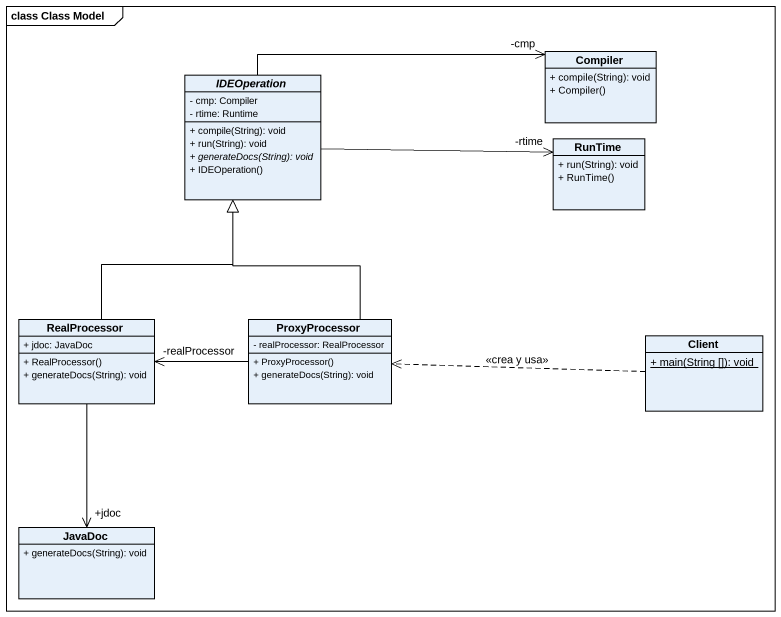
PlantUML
@startuml
mainframe class Class Model
hide circle
hide empty members
skinparam classAttributeIconSize 0
abstract class IDEOperation {
  - cmp: Compiler
  - rtime: Runtime
  + compile(String): void
  + run(String): void
  {abstract} + generateDocs(String): void
  + IDEOperation()
}
class Compiler {
  + compile(String): void
  + Compiler()
}
class RunTime {
  + run(String): void
  + RunTime()
}
class RealProcessor {
  + jdoc: JavaDoc
  + RealProcessor()
  + generateDocs(String): void
}
class ProxyProcessor {
  - realProcessor: RealProcessor
  + ProxyProcessor()
  + generateDocs(String): void
}
class Client {
  {static} + main(String []): void
}
class JavaDoc {
  + generateDocs(String): void
}
IDEOperation -right-> "-cmp" Compiler
IDEOperation -right-> "-rtime" RunTime
RealProcessor -up-|> IDEOperation
RealProcessor --> "+jdoc" JavaDoc
ProxyProcessor -up-|> IDEOperation
ProxyProcessor -left-> "-realProcessor" RealProcessor
Client .left.> ProxyProcessor : <<crea y usa>>
@enduml
